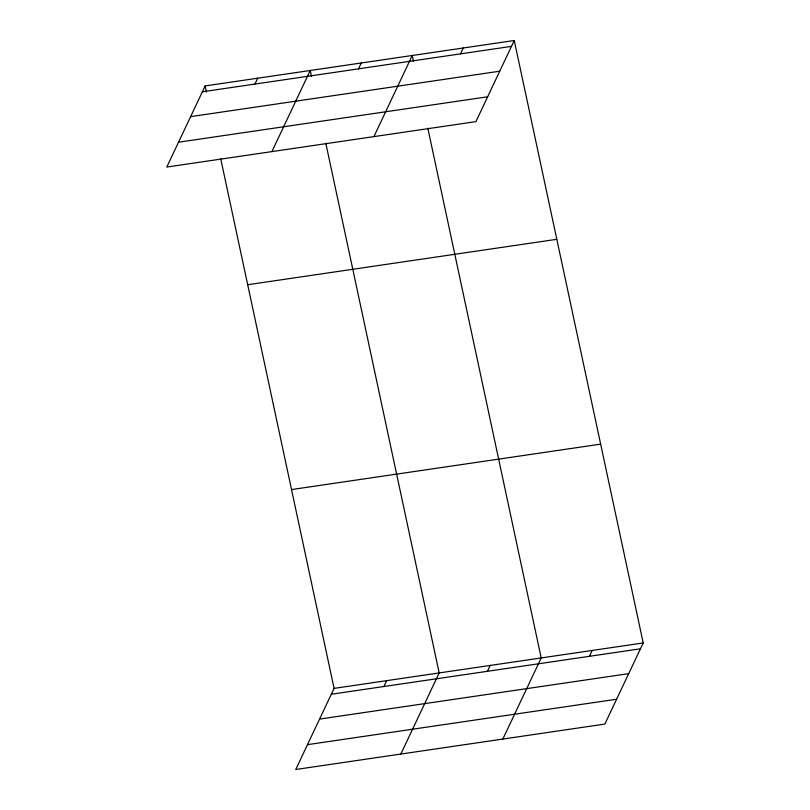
<?xml version="1.0" encoding="UTF-8"?>
<svg xmlns="http://www.w3.org/2000/svg" width="810" height="810" viewBox="0 0 810 810"><rect width="100%" height="100%" fill="white"/><g stroke="black" fill="none" stroke-linecap="round" stroke-linejoin="round"><path stroke-width="1.21" d="M205.132 85.931L166.789 167.052L475.916 121.621L514.259 40.5L205.132 85.931L206.428 91.986M254.917 84.078L257.691 78.205M271.897 151.612L310.24 70.48L311.536 76.545M358.476 68.86L361.25 62.988M373.906 136.617L412.25 55.495L413.546 61.55M460.485 53.865L463.259 47.992M220.705 158.659L334.084 688.378L295.741 769.5L604.867 724.069L643.211 642.948L514.259 40.5M383.859 686.526L386.633 680.653M400.839 754.049L439.182 672.928L325.812 143.218M487.417 671.298L490.192 665.435M502.848 739.064L541.202 657.943L427.822 128.223M589.427 656.313L592.201 650.44M202.358 91.793L511.495 46.372M190.623 116.63L499.75 71.199M178.524 142.216L487.66 96.785M247.688 284.735L556.814 239.304M291.529 489.564L600.655 444.143M334.084 688.378L643.211 642.948M331.31 694.241L640.437 648.81M319.575 719.077L628.702 673.647M307.476 744.663L616.602 699.232"/></g></svg>
